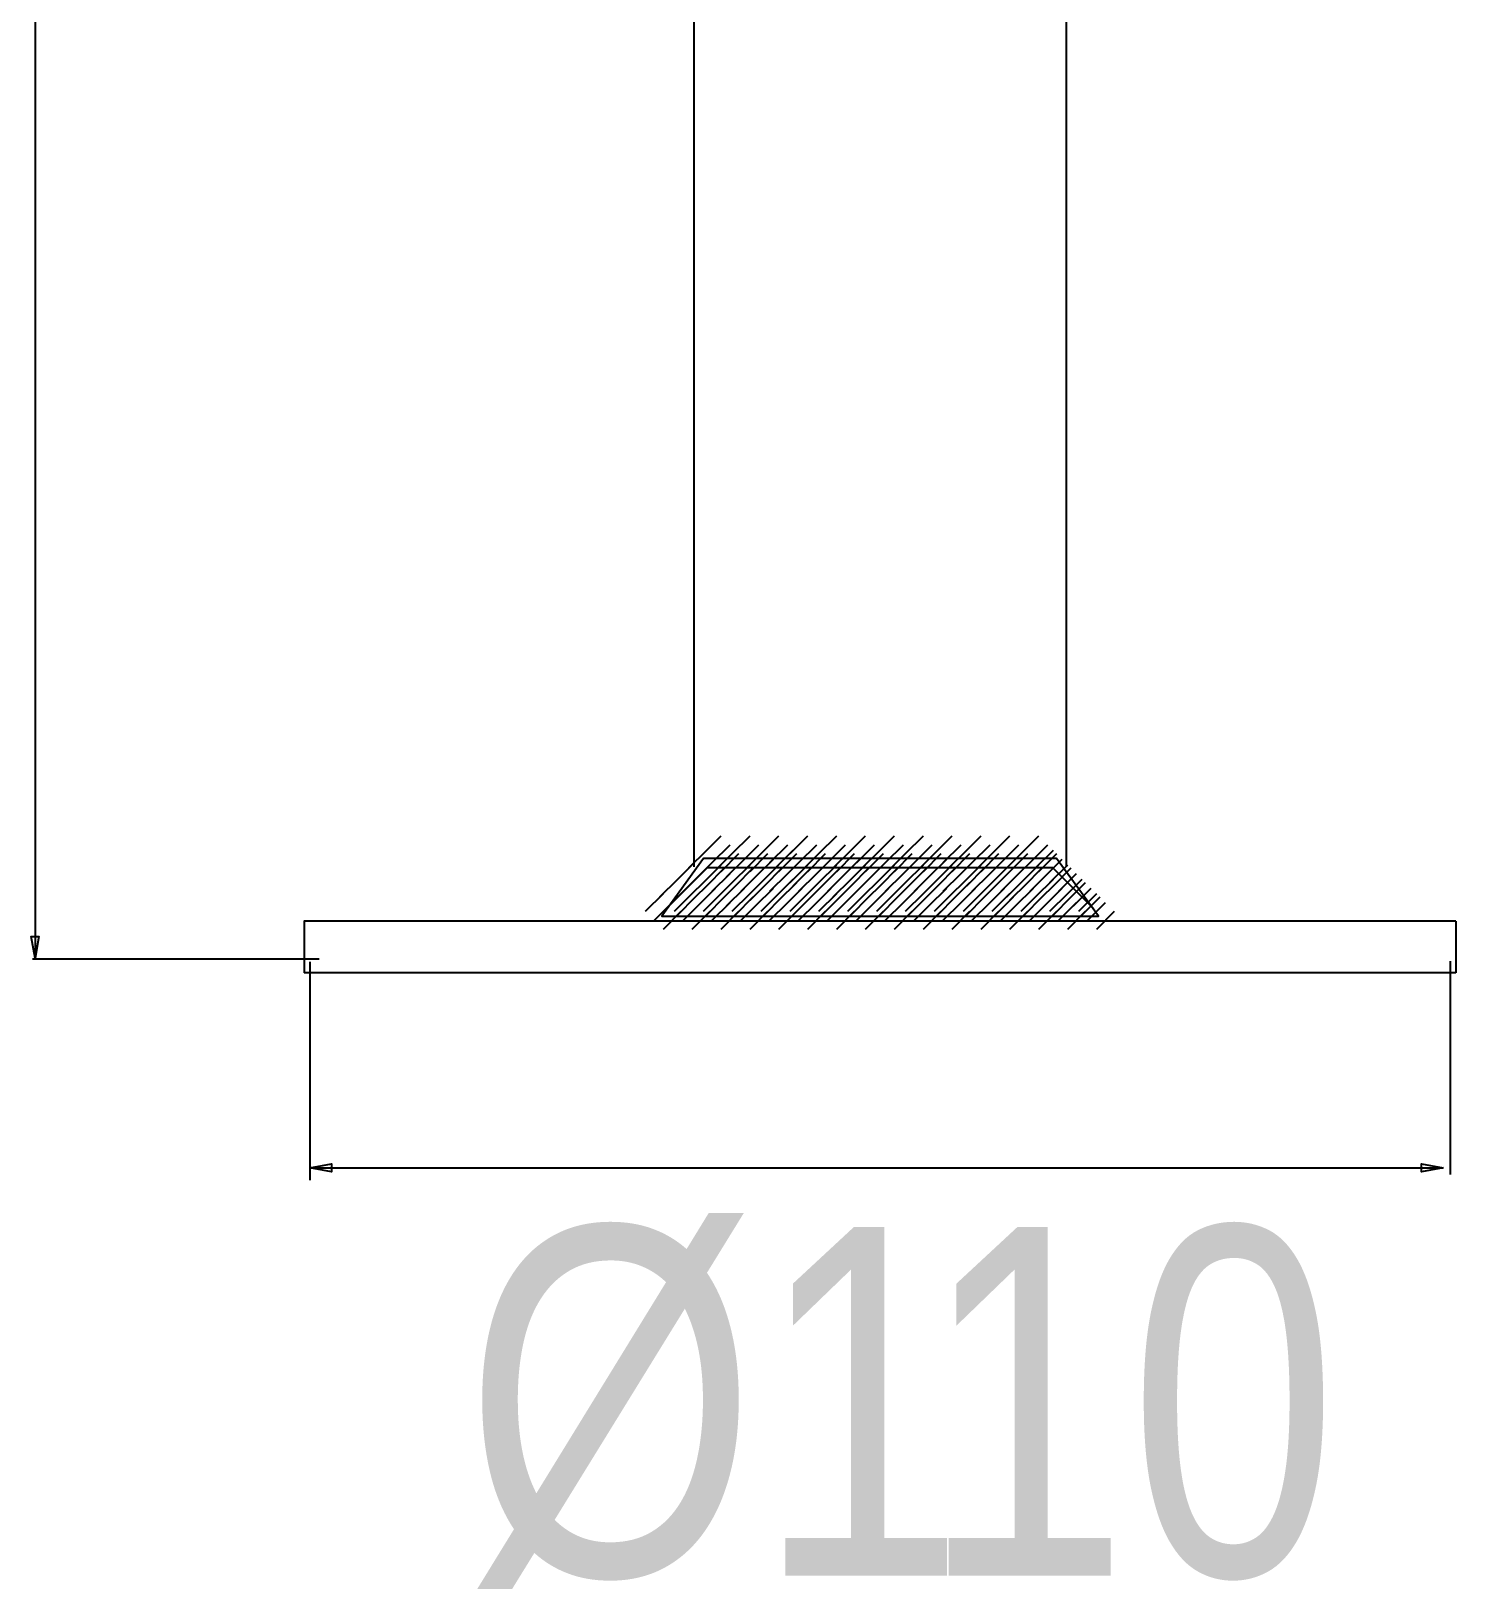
# Model space of a CAD drawing. Extents: x 0 to 152, y 6 to 260.
# Drawn here: x 49.34 to 79.71, y 5.95 to 39.16 of the extents above; entities that cross this region are included whole.
import ezdxf

# ---------------------------------------------------------------- set-up
doc = ezdxf.new("R2010")
doc.units = 0
doc.layers.add('LIVELLO_1', color=160, linetype='Continuous')
doc.styles.add('STD', font='txt')

# ---------------------------------------------------------------- blocks, each defined once
blk = doc.blocks.new('AI9-BLK169')
at = {"layer": 'LIVELLO_1', "color": 7}
for p, q in [((4.011297, -0.284393), (4.389741, 0.092845)), ((4.199055, -0.476284), (4.579393, -0.094912)), ((4.389741, -0.664042), (4.768012, -0.284393))]:
    blk.add_line(p, q, dxfattribs=at)
blk = doc.blocks.new('AI9-BLK168')
at = {"layer": 'LIVELLO_1', "color": 7}
blk.add_blockref('AI9-BLK169', (0, 0), dxfattribs=at)
blk = doc.blocks.new('AI9-BLK165')
at = {"layer": 'LIVELLO_1', "color": 7}
for p, q in [((3.622518, -0.284393), (4.002856, 0.092845)), ((3.813032, -0.476284), (4.191475, -0.094912)), ((4.002856, -0.664042), (4.381128, -0.284393))]:
    blk.add_line(p, q, dxfattribs=at)
blk = doc.blocks.new('AI9-BLK164')
at = {"layer": 'LIVELLO_1', "color": 7}
blk.add_blockref('AI9-BLK165', (0, 0), dxfattribs=at)
blk = doc.blocks.new('AI9-BLK163')
at = {"layer": 'LIVELLO_1', "color": 7}
for p, q in [((3.856526, -0.130914), (4.233936, 0.248391)), ((4.046179, -0.320394), (4.424622, 0.056844)), ((4.233936, -0.510219), (4.614275, -0.130914))]:
    blk.add_line(p, q, dxfattribs=at)
blk = doc.blocks.new('AI9-BLK162')
at = {"layer": 'LIVELLO_1', "color": 7}
blk.add_blockref('AI9-BLK163', (0, 0), dxfattribs=at)
blk = doc.blocks.new('AI9-BLK159')
at = {"layer": 'LIVELLO_1', "color": 7}
for p, q in [((3.007396, -0.284393), (3.387907, 0.092845)), ((3.197221, -0.476284), (3.575492, -0.094912)), ((3.387907, -0.664042), (3.766178, -0.284393))]:
    blk.add_line(p, q, dxfattribs=at)
blk = doc.blocks.new('AI9-BLK158')
at = {"layer": 'LIVELLO_1', "color": 7}
blk.add_blockref('AI9-BLK159', (0, 0), dxfattribs=at)
blk = doc.blocks.new('AI9-BLK157')
at = {"layer": 'LIVELLO_1', "color": 7}
for p, q in [((3.315904, -0.130914), (3.694348, 0.248391)), ((3.504696, -0.320394), (3.884001, 0.056844)), ((3.694348, -0.510219), (4.07262, -0.130914))]:
    blk.add_line(p, q, dxfattribs=at)
blk = doc.blocks.new('AI9-BLK156')
at = {"layer": 'LIVELLO_1', "color": 7}
blk.add_blockref('AI9-BLK157', (0, 0), dxfattribs=at)
blk = doc.blocks.new('AI9-BLK155')
at = {"layer": 'LIVELLO_1', "color": 7}
for p, q in [((3.622518, 0.078893), (4.002856, 0.458198)), ((3.813032, -0.108865), (4.191475, 0.268373)), ((4.002856, -0.300412), (4.381128, 0.078893))]:
    blk.add_line(p, q, dxfattribs=at)
blk = doc.blocks.new('AI9-BLK154')
at = {"layer": 'LIVELLO_1', "color": 7}
blk.add_blockref('AI9-BLK155', (0, 0), dxfattribs=at)
blk = doc.blocks.new('AI9-BLK151')
at = {"layer": 'LIVELLO_1', "color": 7}
for p, q in [((2.391585, -0.284393), (2.769857, 0.092845)), ((2.582271, -0.476284), (2.960543, -0.094912)), ((2.769857, -0.664042), (3.150195, -0.284393))]:
    blk.add_line(p, q, dxfattribs=at)
blk = doc.blocks.new('AI9-BLK150')
at = {"layer": 'LIVELLO_1', "color": 7}
blk.add_blockref('AI9-BLK151', (0, 0), dxfattribs=at)
blk = doc.blocks.new('AI9-BLK149')
at = {"layer": 'LIVELLO_1', "color": 7}
for p, q in [((2.700955, -0.130914), (3.079399, 0.248391)), ((2.888713, -0.320394), (3.269051, 0.056844)), ((3.079399, -0.510219), (3.456637, -0.130914))]:
    blk.add_line(p, q, dxfattribs=at)
blk = doc.blocks.new('AI9-BLK148')
at = {"layer": 'LIVELLO_1', "color": 7}
blk.add_blockref('AI9-BLK149', (0, 0), dxfattribs=at)
blk = doc.blocks.new('AI9-BLK147')
at = {"layer": 'LIVELLO_1', "color": 7}
for p, q in [((3.007396, 0.078893), (3.387907, 0.458198)), ((3.197221, -0.108865), (3.575492, 0.268373)), ((3.387907, -0.300412), (3.766178, 0.078893))]:
    blk.add_line(p, q, dxfattribs=at)
blk = doc.blocks.new('AI9-BLK146')
at = {"layer": 'LIVELLO_1', "color": 7}
blk.add_blockref('AI9-BLK147', (0, 0), dxfattribs=at)
blk = doc.blocks.new('AI9-BLK145')
at = {"layer": 'LIVELLO_1', "color": 7}
for p, q in [((3.315904, 0.234611), (3.694348, 0.611849)), ((3.504696, 0.043064), (3.884001, 0.424436)), ((3.694348, -0.144694), (4.07262, 0.234611))]:
    blk.add_line(p, q, dxfattribs=at)
blk = doc.blocks.new('AI9-BLK144')
at = {"layer": 'LIVELLO_1', "color": 7}
blk.add_blockref('AI9-BLK145', (0, 0), dxfattribs=at)
blk = doc.blocks.new('AI9-BLK141')
at = {"layer": 'LIVELLO_1', "color": 7}
for p, q in [((1.776463, -0.284393), (2.154907, 0.092845)), ((1.964221, -0.476284), (2.34456, -0.094912)), ((2.154907, -0.664042), (2.533351, -0.284393))]:
    blk.add_line(p, q, dxfattribs=at)
blk = doc.blocks.new('AI9-BLK140')
at = {"layer": 'LIVELLO_1', "color": 7}
blk.add_blockref('AI9-BLK141', (0, 0), dxfattribs=at)
blk = doc.blocks.new('AI9-BLK139')
at = {"layer": 'LIVELLO_1', "color": 7}
for p, q in [((2.083077, -0.130914), (2.463416, 0.248391)), ((2.273763, -0.320394), (2.651001, 0.056844)), ((2.463416, -0.510219), (2.841687, -0.130914))]:
    blk.add_line(p, q, dxfattribs=at)
blk = doc.blocks.new('AI9-BLK138')
at = {"layer": 'LIVELLO_1', "color": 7}
blk.add_blockref('AI9-BLK139', (0, 0), dxfattribs=at)
blk = doc.blocks.new('AI9-BLK137')
at = {"layer": 'LIVELLO_1', "color": 7}
for p, q in [((2.391585, 0.078893), (2.769857, 0.458198)), ((2.582271, -0.108865), (2.960543, 0.268373)), ((2.769857, -0.300412), (3.150195, 0.078893))]:
    blk.add_line(p, q, dxfattribs=at)
blk = doc.blocks.new('AI9-BLK136')
at = {"layer": 'LIVELLO_1', "color": 7}
blk.add_blockref('AI9-BLK137', (0, 0), dxfattribs=at)
blk = doc.blocks.new('AI9-BLK135')
at = {"layer": 'LIVELLO_1', "color": 7}
for p, q in [((2.700955, 0.234611), (3.079399, 0.611849)), ((2.888713, 0.043064), (3.269051, 0.424436)), ((3.079399, -0.144694), (3.456637, 0.234611))]:
    blk.add_line(p, q, dxfattribs=at)
blk = doc.blocks.new('AI9-BLK134')
at = {"layer": 'LIVELLO_1', "color": 7}
blk.add_blockref('AI9-BLK135', (0, 0), dxfattribs=at)
blk = doc.blocks.new('AI9-BLK133')
at = {"layer": 'LIVELLO_1', "color": 7}
for p, q in [((3.007396, 0.385334), (3.387907, 0.766706)), ((3.197221, 0.197576), (3.575492, 0.574814)), ((3.387907, 0.007751), (3.766178, 0.385334))]:
    blk.add_line(p, q, dxfattribs=at)
blk = doc.blocks.new('AI9-BLK132')
at = {"layer": 'LIVELLO_1', "color": 7}
blk.add_blockref('AI9-BLK133', (0, 0), dxfattribs=at)
blk = doc.blocks.new('AI9-BLK129')
at = {"layer": 'LIVELLO_1', "color": 7}
for p, q in [((1.160653, -0.284393), (1.538924, 0.092845)), ((1.349272, -0.476284), (1.72961, -0.094912)), ((1.538924, -0.664042), (1.917368, -0.284393))]:
    blk.add_line(p, q, dxfattribs=at)
blk = doc.blocks.new('AI9-BLK128')
at = {"layer": 'LIVELLO_1', "color": 7}
blk.add_blockref('AI9-BLK129', (0, 0), dxfattribs=at)
blk = doc.blocks.new('AI9-BLK127')
at = {"layer": 'LIVELLO_1', "color": 7}
for p, q in [((1.468127, -0.130914), (1.848466, 0.248391)), ((1.65778, -0.320394), (2.036051, 0.056844)), ((1.848466, -0.510219), (2.226737, -0.130914))]:
    blk.add_line(p, q, dxfattribs=at)
blk = doc.blocks.new('AI9-BLK126')
at = {"layer": 'LIVELLO_1', "color": 7}
blk.add_blockref('AI9-BLK127', (0, 0), dxfattribs=at)
blk = doc.blocks.new('AI9-BLK125')
at = {"layer": 'LIVELLO_1', "color": 7}
for p, q in [((1.776463, 0.078893), (2.154907, 0.458198)), ((1.964221, -0.108865), (2.34456, 0.268373)), ((2.154907, -0.300412), (2.533351, 0.078893))]:
    blk.add_line(p, q, dxfattribs=at)
blk = doc.blocks.new('AI9-BLK124')
at = {"layer": 'LIVELLO_1', "color": 7}
blk.add_blockref('AI9-BLK125', (0, 0), dxfattribs=at)
blk = doc.blocks.new('AI9-BLK123')
at = {"layer": 'LIVELLO_1', "color": 7}
for p, q in [((2.083077, 0.234611), (2.463416, 0.611849)), ((2.273763, 0.043064), (2.651001, 0.424436)), ((2.463416, -0.144694), (2.841687, 0.234611))]:
    blk.add_line(p, q, dxfattribs=at)
blk = doc.blocks.new('AI9-BLK122')
at = {"layer": 'LIVELLO_1', "color": 7}
blk.add_blockref('AI9-BLK123', (0, 0), dxfattribs=at)
blk = doc.blocks.new('AI9-BLK121')
at = {"layer": 'LIVELLO_1', "color": 7}
for p, q in [((2.391585, 0.385334), (2.769857, 0.766706)), ((2.582271, 0.197576), (2.960543, 0.574814)), ((2.769857, 0.007751), (3.150195, 0.385334))]:
    blk.add_line(p, q, dxfattribs=at)
blk = doc.blocks.new('AI9-BLK120')
at = {"layer": 'LIVELLO_1', "color": 7}
blk.add_blockref('AI9-BLK121', (0, 0), dxfattribs=at)
blk = doc.blocks.new('AI9-BLK117')
at = {"layer": 'LIVELLO_1', "color": 7}
for p, q in [((0.543636, -0.284393), (0.923975, 0.092845)), ((0.733289, -0.476284), (1.111732, -0.094912)), ((0.923975, -0.664042), (1.302418, -0.284393))]:
    blk.add_line(p, q, dxfattribs=at)
blk = doc.blocks.new('AI9-BLK116')
at = {"layer": 'LIVELLO_1', "color": 7}
blk.add_blockref('AI9-BLK117', (0, 0), dxfattribs=at)
blk = doc.blocks.new('AI9-BLK115')
at = {"layer": 'LIVELLO_1', "color": 7}
for p, q in [((0.852144, -0.130914), (1.230416, 0.248391)), ((1.04283, -0.320394), (1.421102, 0.056844)), ((1.230416, -0.510219), (1.610754, -0.130914))]:
    blk.add_line(p, q, dxfattribs=at)
blk = doc.blocks.new('AI9-BLK114')
at = {"layer": 'LIVELLO_1', "color": 7}
blk.add_blockref('AI9-BLK115', (0, 0), dxfattribs=at)
blk = doc.blocks.new('AI9-BLK113')
at = {"layer": 'LIVELLO_1', "color": 7}
for p, q in [((1.160653, 0.078893), (1.538924, 0.458198)), ((1.349272, -0.108865), (1.72961, 0.268373)), ((1.538924, -0.300412), (1.917368, 0.078893))]:
    blk.add_line(p, q, dxfattribs=at)
blk = doc.blocks.new('AI9-BLK112')
at = {"layer": 'LIVELLO_1', "color": 7}
blk.add_blockref('AI9-BLK113', (0, 0), dxfattribs=at)
blk = doc.blocks.new('AI9-BLK111')
at = {"layer": 'LIVELLO_1', "color": 7}
for p, q in [((1.468127, 0.234611), (1.848466, 0.611849)), ((1.65778, 0.043064), (2.036051, 0.424436)), ((1.848466, -0.144694), (2.226737, 0.234611))]:
    blk.add_line(p, q, dxfattribs=at)
blk = doc.blocks.new('AI9-BLK110')
at = {"layer": 'LIVELLO_1', "color": 7}
blk.add_blockref('AI9-BLK111', (0, 0), dxfattribs=at)
blk = doc.blocks.new('AI9-BLK109')
at = {"layer": 'LIVELLO_1', "color": 7}
for p, q in [((1.776463, 0.385334), (2.154907, 0.766706)), ((1.964221, 0.197576), (2.34456, 0.574814)), ((2.154907, 0.007751), (2.533351, 0.385334))]:
    blk.add_line(p, q, dxfattribs=at)
blk = doc.blocks.new('AI9-BLK108')
at = {"layer": 'LIVELLO_1', "color": 7}
blk.add_blockref('AI9-BLK109', (0, 0), dxfattribs=at)
blk = doc.blocks.new('AI9-BLK105')
at = {"layer": 'LIVELLO_1', "color": 7}
for p, q in [((-0.071313, -0.284393), (0.307992, 0.092845)), ((0.118339, -0.476284), (0.496783, -0.094912)), ((0.307992, -0.664042), (0.686435, -0.284393))]:
    blk.add_line(p, q, dxfattribs=at)
blk = doc.blocks.new('AI9-BLK104')
at = {"layer": 'LIVELLO_1', "color": 7}
blk.add_blockref('AI9-BLK105', (0, 0), dxfattribs=at)
blk = doc.blocks.new('AI9-BLK103')
at = {"layer": 'LIVELLO_1', "color": 7}
for p, q in [((0.237195, -0.130914), (0.615466, 0.248391)), ((0.426847, -0.320394), (0.805119, 0.056844)), ((0.615466, -0.510219), (0.995805, -0.130914))]:
    blk.add_line(p, q, dxfattribs=at)
blk = doc.blocks.new('AI9-BLK102')
at = {"layer": 'LIVELLO_1', "color": 7}
blk.add_blockref('AI9-BLK103', (0, 0), dxfattribs=at)
blk = doc.blocks.new('AI9-BLK101')
at = {"layer": 'LIVELLO_1', "color": 7}
for p, q in [((0.543636, 0.078893), (0.923975, 0.458198)), ((0.733289, -0.108865), (1.111732, 0.268373)), ((0.923975, -0.300412), (1.302418, 0.078893))]:
    blk.add_line(p, q, dxfattribs=at)
blk = doc.blocks.new('AI9-BLK100')
at = {"layer": 'LIVELLO_1', "color": 7}
blk.add_blockref('AI9-BLK101', (0, 0), dxfattribs=at)
blk = doc.blocks.new('AI9-BLK99')
at = {"layer": 'LIVELLO_1', "color": 7}
for p, q in [((0.852144, 0.234611), (1.230416, 0.611849)), ((1.04283, 0.043064), (1.421102, 0.424436)), ((1.230416, -0.144694), (1.610754, 0.234611))]:
    blk.add_line(p, q, dxfattribs=at)
blk = doc.blocks.new('AI9-BLK98')
at = {"layer": 'LIVELLO_1', "color": 7}
blk.add_blockref('AI9-BLK99', (0, 0), dxfattribs=at)
blk = doc.blocks.new('AI9-BLK97')
at = {"layer": 'LIVELLO_1', "color": 7}
for p, q in [((1.160653, 0.385334), (1.538924, 0.766706)), ((1.349272, 0.197576), (1.72961, 0.574814)), ((1.538924, 0.007751), (1.917368, 0.385334))]:
    blk.add_line(p, q, dxfattribs=at)
blk = doc.blocks.new('AI9-BLK96')
at = {"layer": 'LIVELLO_1', "color": 7}
blk.add_blockref('AI9-BLK97', (0, 0), dxfattribs=at)
blk = doc.blocks.new('AI9-BLK93')
at = {"layer": 'LIVELLO_1', "color": 7}
for p, q in [((-0.687297, -0.284393), (-0.309025, 0.092845)), ((-0.496611, -0.476284), (-0.1192, -0.094912)), ((-0.309025, -0.664042), (0.071486, -0.284393))]:
    blk.add_line(p, q, dxfattribs=at)
blk = doc.blocks.new('AI9-BLK92')
at = {"layer": 'LIVELLO_1', "color": 7}
blk.add_blockref('AI9-BLK93', (0, 0), dxfattribs=at)
blk = doc.blocks.new('AI9-BLK91')
at = {"layer": 'LIVELLO_1', "color": 7}
for p, q in [((-0.378788, -0.130914), (-0.000517, 0.248391)), ((-0.190169, -0.320394), (0.190169, 0.056844)), ((-0.000517, -0.510219), (0.377927, -0.130914))]:
    blk.add_line(p, q, dxfattribs=at)
blk = doc.blocks.new('AI9-BLK90')
at = {"layer": 'LIVELLO_1', "color": 7}
blk.add_blockref('AI9-BLK91', (0, 0), dxfattribs=at)
blk = doc.blocks.new('AI9-BLK89')
at = {"layer": 'LIVELLO_1', "color": 7}
for p, q in [((-0.071313, 0.078893), (0.307992, 0.458198)), ((0.118339, -0.108865), (0.496783, 0.268373)), ((0.307992, -0.300412), (0.686435, 0.078893))]:
    blk.add_line(p, q, dxfattribs=at)
blk = doc.blocks.new('AI9-BLK88')
at = {"layer": 'LIVELLO_1', "color": 7}
blk.add_blockref('AI9-BLK89', (0, 0), dxfattribs=at)
blk = doc.blocks.new('AI9-BLK87')
at = {"layer": 'LIVELLO_1', "color": 7}
for p, q in [((0.237195, 0.234611), (0.615466, 0.611849)), ((0.426847, 0.043064), (0.805119, 0.424436)), ((0.615466, -0.144694), (0.995805, 0.234611))]:
    blk.add_line(p, q, dxfattribs=at)
blk = doc.blocks.new('AI9-BLK86')
at = {"layer": 'LIVELLO_1', "color": 7}
blk.add_blockref('AI9-BLK87', (0, 0), dxfattribs=at)
blk = doc.blocks.new('AI9-BLK85')
at = {"layer": 'LIVELLO_1', "color": 7}
for p, q in [((0.543636, 0.385334), (0.923975, 0.766706)), ((0.733289, 0.197576), (1.111732, 0.574814)), ((0.923975, 0.007751), (1.302418, 0.385334))]:
    blk.add_line(p, q, dxfattribs=at)
blk = doc.blocks.new('AI9-BLK84')
at = {"layer": 'LIVELLO_1', "color": 7}
blk.add_blockref('AI9-BLK85', (0, 0), dxfattribs=at)
blk = doc.blocks.new('AI9-BLK81')
at = {"layer": 'LIVELLO_1', "color": 7}
for p, q in [((-1.302246, -0.284393), (-0.923975, 0.092845)), ((-1.112594, -0.476284), (-0.73415, -0.094912)), ((-0.923975, -0.664042), (-0.544497, -0.284393))]:
    blk.add_line(p, q, dxfattribs=at)
blk = doc.blocks.new('AI9-BLK80')
at = {"layer": 'LIVELLO_1', "color": 7}
blk.add_blockref('AI9-BLK81', (0, 0), dxfattribs=at)
blk = doc.blocks.new('AI9-BLK79')
at = {"layer": 'LIVELLO_1', "color": 7}
for p, q in [((-0.995805, -0.130914), (-0.615466, 0.248391)), ((-0.806152, -0.320394), (-0.427709, 0.056844)), ((-0.615466, -0.510219), (-0.237023, -0.130914))]:
    blk.add_line(p, q, dxfattribs=at)
blk = doc.blocks.new('AI9-BLK78')
at = {"layer": 'LIVELLO_1', "color": 7}
blk.add_blockref('AI9-BLK79', (0, 0), dxfattribs=at)
blk = doc.blocks.new('AI9-BLK77')
at = {"layer": 'LIVELLO_1', "color": 7}
for p, q in [((-0.687297, 0.078893), (-0.309025, 0.458198)), ((-0.496611, -0.108865), (-0.1192, 0.268373)), ((-0.309025, -0.300412), (0.071486, 0.078893))]:
    blk.add_line(p, q, dxfattribs=at)
blk = doc.blocks.new('AI9-BLK76')
at = {"layer": 'LIVELLO_1', "color": 7}
blk.add_blockref('AI9-BLK77', (0, 0), dxfattribs=at)
blk = doc.blocks.new('AI9-BLK75')
at = {"layer": 'LIVELLO_1', "color": 7}
for p, q in [((-0.378788, 0.234611), (-0.000517, 0.611849)), ((-0.190169, 0.043064), (0.190169, 0.424436)), ((-0.000517, -0.144694), (0.377927, 0.234611))]:
    blk.add_line(p, q, dxfattribs=at)
blk = doc.blocks.new('AI9-BLK74')
at = {"layer": 'LIVELLO_1', "color": 7}
blk.add_blockref('AI9-BLK75', (0, 0), dxfattribs=at)
blk = doc.blocks.new('AI9-BLK73')
at = {"layer": 'LIVELLO_1', "color": 7}
for p, q in [((-0.071313, 0.385334), (0.307992, 0.766706)), ((0.118339, 0.197576), (0.496783, 0.574814)), ((0.307992, 0.007751), (0.686435, 0.385334))]:
    blk.add_line(p, q, dxfattribs=at)
blk = doc.blocks.new('AI9-BLK72')
at = {"layer": 'LIVELLO_1', "color": 7}
blk.add_blockref('AI9-BLK73', (0, 0), dxfattribs=at)
blk = doc.blocks.new('AI9-BLK69')
at = {"layer": 'LIVELLO_1', "color": 7}
for p, q in [((-1.918229, -0.284393), (-1.539958, 0.092845)), ((-1.72961, -0.476284), (-1.349272, -0.094912)), ((-1.539958, -0.664042), (-1.161514, -0.284393))]:
    blk.add_line(p, q, dxfattribs=at)
blk = doc.blocks.new('AI9-BLK68')
at = {"layer": 'LIVELLO_1', "color": 7}
blk.add_blockref('AI9-BLK69', (0, 0), dxfattribs=at)
blk = doc.blocks.new('AI9-BLK67')
at = {"layer": 'LIVELLO_1', "color": 7}
for p, q in [((-1.611788, -0.130914), (-1.231449, 0.248391)), ((-1.421102, -0.320394), (-1.042658, 0.056844)), ((-1.231449, -0.510219), (-0.853006, -0.130914))]:
    blk.add_line(p, q, dxfattribs=at)
blk = doc.blocks.new('AI9-BLK66')
at = {"layer": 'LIVELLO_1', "color": 7}
blk.add_blockref('AI9-BLK67', (0, 0), dxfattribs=at)
blk = doc.blocks.new('AI9-BLK65')
at = {"layer": 'LIVELLO_1', "color": 7}
for p, q in [((-1.302246, 0.078893), (-0.923975, 0.458198)), ((-1.112594, -0.108865), (-0.73415, 0.268373)), ((-0.923975, -0.300412), (-0.544497, 0.078893))]:
    blk.add_line(p, q, dxfattribs=at)
blk = doc.blocks.new('AI9-BLK64')
at = {"layer": 'LIVELLO_1', "color": 7}
blk.add_blockref('AI9-BLK65', (0, 0), dxfattribs=at)
blk = doc.blocks.new('AI9-BLK63')
at = {"layer": 'LIVELLO_1', "color": 7}
for p, q in [((-0.995805, 0.234611), (-0.615466, 0.611849)), ((-0.806152, 0.043064), (-0.427709, 0.424436)), ((-0.615466, -0.144694), (-0.237023, 0.234611))]:
    blk.add_line(p, q, dxfattribs=at)
blk = doc.blocks.new('AI9-BLK62')
at = {"layer": 'LIVELLO_1', "color": 7}
blk.add_blockref('AI9-BLK63', (0, 0), dxfattribs=at)
blk = doc.blocks.new('AI9-BLK61')
at = {"layer": 'LIVELLO_1', "color": 7}
for p, q in [((-0.687297, 0.385334), (-0.309025, 0.766706)), ((-0.496611, 0.197576), (-0.1192, 0.574814)), ((-0.309025, 0.007751), (0.071486, 0.385334))]:
    blk.add_line(p, q, dxfattribs=at)
blk = doc.blocks.new('AI9-BLK60')
at = {"layer": 'LIVELLO_1', "color": 7}
blk.add_blockref('AI9-BLK61', (0, 0), dxfattribs=at)
blk = doc.blocks.new('AI9-BLK57')
at = {"layer": 'LIVELLO_1', "color": 7}
for p, q in [((-2.533179, -0.284393), (-2.154907, 0.092845)), ((-2.345593, -0.476284), (-1.965082, -0.094912)), ((-2.154907, -0.664042), (-1.776463, -0.284393))]:
    blk.add_line(p, q, dxfattribs=at)
blk = doc.blocks.new('AI9-BLK56')
at = {"layer": 'LIVELLO_1', "color": 7}
blk.add_blockref('AI9-BLK57', (0, 0), dxfattribs=at)
blk = doc.blocks.new('AI9-BLK55')
at = {"layer": 'LIVELLO_1', "color": 7}
for p, q in [((-2.226737, -0.130914), (-1.848294, 0.248391)), ((-2.037085, -0.320394), (-1.658641, 0.056844)), ((-1.848294, -0.510219), (-1.467955, -0.130914))]:
    blk.add_line(p, q, dxfattribs=at)
blk = doc.blocks.new('AI9-BLK54')
at = {"layer": 'LIVELLO_1', "color": 7}
blk.add_blockref('AI9-BLK55', (0, 0), dxfattribs=at)
blk = doc.blocks.new('AI9-BLK53')
at = {"layer": 'LIVELLO_1', "color": 7}
for p, q in [((-1.918229, 0.078893), (-1.539958, 0.458198)), ((-1.72961, -0.108865), (-1.349272, 0.268373)), ((-1.539958, -0.300412), (-1.161514, 0.078893))]:
    blk.add_line(p, q, dxfattribs=at)
blk = doc.blocks.new('AI9-BLK52')
at = {"layer": 'LIVELLO_1', "color": 7}
blk.add_blockref('AI9-BLK53', (0, 0), dxfattribs=at)
blk = doc.blocks.new('AI9-BLK51')
at = {"layer": 'LIVELLO_1', "color": 7}
for p, q in [((-1.611788, 0.234611), (-1.231449, 0.611849)), ((-1.421102, 0.043064), (-1.042658, 0.424436)), ((-1.231449, -0.144694), (-0.853006, 0.234611))]:
    blk.add_line(p, q, dxfattribs=at)
blk = doc.blocks.new('AI9-BLK50')
at = {"layer": 'LIVELLO_1', "color": 7}
blk.add_blockref('AI9-BLK51', (0, 0), dxfattribs=at)
blk = doc.blocks.new('AI9-BLK49')
at = {"layer": 'LIVELLO_1', "color": 7}
for p, q in [((-1.302246, 0.385334), (-0.923975, 0.766706)), ((-1.112594, 0.197576), (-0.73415, 0.574814)), ((-0.923975, 0.007751), (-0.544497, 0.385334))]:
    blk.add_line(p, q, dxfattribs=at)
blk = doc.blocks.new('AI9-BLK48')
at = {"layer": 'LIVELLO_1', "color": 7}
blk.add_blockref('AI9-BLK49', (0, 0), dxfattribs=at)
blk = doc.blocks.new('AI9-BLK45')
at = {"layer": 'LIVELLO_1', "color": 7}
for p, q in [((-3.151229, -0.284393), (-2.77089, 0.092845)), ((-2.960543, -0.476284), (-2.582099, -0.094912)), ((-2.77089, -0.664042), (-2.392447, -0.284393))]:
    blk.add_line(p, q, dxfattribs=at)
blk = doc.blocks.new('AI9-BLK44')
at = {"layer": 'LIVELLO_1', "color": 7}
blk.add_blockref('AI9-BLK45', (0, 0), dxfattribs=at)
blk = doc.blocks.new('AI9-BLK43')
at = {"layer": 'LIVELLO_1', "color": 7}
for p, q in [((-2.841687, -0.130914), (-2.464277, 0.248391)), ((-2.652035, -0.320394), (-2.273591, 0.056844)), ((-2.464277, -0.510219), (-2.083938, -0.130914))]:
    blk.add_line(p, q, dxfattribs=at)
blk = doc.blocks.new('AI9-BLK42')
at = {"layer": 'LIVELLO_1', "color": 7}
blk.add_blockref('AI9-BLK43', (0, 0), dxfattribs=at)
blk = doc.blocks.new('AI9-BLK41')
at = {"layer": 'LIVELLO_1', "color": 7}
for p, q in [((-2.533179, 0.078893), (-2.154907, 0.458198)), ((-2.345593, -0.108865), (-1.965082, 0.268373)), ((-2.154907, -0.300412), (-1.776463, 0.078893))]:
    blk.add_line(p, q, dxfattribs=at)
blk = doc.blocks.new('AI9-BLK40')
at = {"layer": 'LIVELLO_1', "color": 7}
blk.add_blockref('AI9-BLK41', (0, 0), dxfattribs=at)
blk = doc.blocks.new('AI9-BLK39')
at = {"layer": 'LIVELLO_1', "color": 7}
for p, q in [((-2.226737, 0.234611), (-1.848294, 0.611849)), ((-2.037085, 0.043064), (-1.658641, 0.424436)), ((-1.848294, -0.144694), (-1.467955, 0.234611))]:
    blk.add_line(p, q, dxfattribs=at)
blk = doc.blocks.new('AI9-BLK38')
at = {"layer": 'LIVELLO_1', "color": 7}
blk.add_blockref('AI9-BLK39', (0, 0), dxfattribs=at)
blk = doc.blocks.new('AI9-BLK37')
at = {"layer": 'LIVELLO_1', "color": 7}
for p, q in [((-1.918229, 0.385334), (-1.539958, 0.766706)), ((-1.72961, 0.197576), (-1.349272, 0.574814)), ((-1.539958, 0.007751), (-1.161514, 0.385334))]:
    blk.add_line(p, q, dxfattribs=at)
blk = doc.blocks.new('AI9-BLK36')
at = {"layer": 'LIVELLO_1', "color": 7}
blk.add_blockref('AI9-BLK37', (0, 0), dxfattribs=at)
blk = doc.blocks.new('AI9-BLK33')
at = {"layer": 'LIVELLO_1', "color": 7}
for p, q in [((-3.766178, -0.284393), (-3.387735, 0.092845)), ((-3.576526, -0.476284), (-3.198082, -0.094912)), ((-3.387735, -0.664042), (-3.007396, -0.284393))]:
    blk.add_line(p, q, dxfattribs=at)
blk = doc.blocks.new('AI9-BLK32')
at = {"layer": 'LIVELLO_1', "color": 7}
blk.add_blockref('AI9-BLK33', (0, 0), dxfattribs=at)
blk = doc.blocks.new('AI9-BLK31')
at = {"layer": 'LIVELLO_1', "color": 7}
for p, q in [((-3.45767, -0.130914), (-3.079226, 0.248391)), ((-3.269912, -0.320394), (-2.889574, 0.056844)), ((-3.079226, -0.510219), (-2.700955, -0.130914))]:
    blk.add_line(p, q, dxfattribs=at)
blk = doc.blocks.new('AI9-BLK30')
at = {"layer": 'LIVELLO_1', "color": 7}
blk.add_blockref('AI9-BLK31', (0, 0), dxfattribs=at)
blk = doc.blocks.new('AI9-BLK29')
at = {"layer": 'LIVELLO_1', "color": 7}
for p, q in [((-3.151229, 0.078893), (-2.77089, 0.458198)), ((-2.960543, -0.108865), (-2.582099, 0.268373)), ((-2.77089, -0.300412), (-2.392447, 0.078893))]:
    blk.add_line(p, q, dxfattribs=at)
blk = doc.blocks.new('AI9-BLK28')
at = {"layer": 'LIVELLO_1', "color": 7}
blk.add_blockref('AI9-BLK29', (0, 0), dxfattribs=at)
blk = doc.blocks.new('AI9-BLK27')
at = {"layer": 'LIVELLO_1', "color": 7}
for p, q in [((-2.841687, 0.234611), (-2.464277, 0.611849)), ((-2.652035, 0.043064), (-2.273591, 0.424436)), ((-2.464277, -0.144694), (-2.083938, 0.234611))]:
    blk.add_line(p, q, dxfattribs=at)
blk = doc.blocks.new('AI9-BLK26')
at = {"layer": 'LIVELLO_1', "color": 7}
blk.add_blockref('AI9-BLK27', (0, 0), dxfattribs=at)
blk = doc.blocks.new('AI9-BLK25')
at = {"layer": 'LIVELLO_1', "color": 7}
for p, q in [((-2.533179, 0.385334), (-2.154907, 0.766706)), ((-2.345593, 0.197576), (-1.96715, 0.574814)), ((-2.154907, 0.007751), (-1.776463, 0.385334))]:
    blk.add_line(p, q, dxfattribs=at)
blk = doc.blocks.new('AI9-BLK24')
at = {"layer": 'LIVELLO_1', "color": 7}
blk.add_blockref('AI9-BLK25', (0, 0), dxfattribs=at)
blk = doc.blocks.new('AI9-BLK21')
at = {"layer": 'LIVELLO_1', "color": 7}
for p, q in [((-4.382161, -0.284393), (-4.003718, 0.092845)), ((-4.191475, -0.476284), (-3.813032, -0.094912)), ((-4.003718, -0.664042), (-3.623379, -0.284393))]:
    blk.add_line(p, q, dxfattribs=at)
blk = doc.blocks.new('AI9-BLK20')
at = {"layer": 'LIVELLO_1', "color": 7}
blk.add_blockref('AI9-BLK21', (0, 0), dxfattribs=at)
blk = doc.blocks.new('AI9-BLK19')
at = {"layer": 'LIVELLO_1', "color": 7}
for p, q in [((-4.07262, -0.130914), (-3.695209, 0.248391)), ((-3.884862, -0.320394), (-3.504523, 0.056844)), ((-3.695209, -0.510219), (-3.316938, -0.130914))]:
    blk.add_line(p, q, dxfattribs=at)
blk = doc.blocks.new('AI9-BLK18')
at = {"layer": 'LIVELLO_1', "color": 7}
blk.add_blockref('AI9-BLK19', (0, 0), dxfattribs=at)
blk = doc.blocks.new('AI9-BLK17')
at = {"layer": 'LIVELLO_1', "color": 7}
for p, q in [((-3.766178, 0.078893), (-3.387735, 0.458198)), ((-3.576526, -0.108865), (-3.198082, 0.268373)), ((-3.387735, -0.300412), (-3.007396, 0.078893))]:
    blk.add_line(p, q, dxfattribs=at)
blk = doc.blocks.new('AI9-BLK16')
at = {"layer": 'LIVELLO_1', "color": 7}
blk.add_blockref('AI9-BLK17', (0, 0), dxfattribs=at)
blk = doc.blocks.new('AI9-BLK15')
at = {"layer": 'LIVELLO_1', "color": 7}
for p, q in [((-3.45767, 0.234611), (-3.079226, 0.611849)), ((-3.269912, 0.043064), (-2.889574, 0.424436)), ((-3.079226, -0.144694), (-2.700955, 0.234611))]:
    blk.add_line(p, q, dxfattribs=at)
blk = doc.blocks.new('AI9-BLK14')
at = {"layer": 'LIVELLO_1', "color": 7}
blk.add_blockref('AI9-BLK15', (0, 0), dxfattribs=at)
blk = doc.blocks.new('AI9-BLK13')
at = {"layer": 'LIVELLO_1', "color": 7}
for p, q in [((-3.151229, 0.385334), (-2.77089, 0.766706)), ((-2.960543, 0.197576), (-2.582099, 0.574814)), ((-2.77089, 0.007751), (-2.392447, 0.385334))]:
    blk.add_line(p, q, dxfattribs=at)
blk = doc.blocks.new('AI9-BLK12')
at = {"layer": 'LIVELLO_1', "color": 7}
blk.add_blockref('AI9-BLK13', (0, 0), dxfattribs=at)
blk = doc.blocks.new('AI9-BLK11')
at = {"layer": 'LIVELLO_1', "color": 7}
for p, q in [((-4.768012, -0.284393), (-4.389568, 0.092845)), ((-4.580254, -0.476284), (-4.199916, -0.094912)), ((-4.389568, -0.664042), (-4.011297, -0.284393))]:
    blk.add_line(p, q, dxfattribs=at)
blk = doc.blocks.new('AI9-BLK10')
at = {"layer": 'LIVELLO_1', "color": 7}
blk.add_blockref('AI9-BLK11', (0, 0), dxfattribs=at)
blk = doc.blocks.new('AI9-BLK9')
at = {"layer": 'LIVELLO_1', "color": 7}
for p, q in [((-4.614705, -0.130914), (-4.234367, 0.248391)), ((-4.424192, -0.320394), (-4.046781, 0.056844)), ((-4.234367, -0.510219), (-3.856095, -0.130914))]:
    blk.add_line(p, q, dxfattribs=at)
blk = doc.blocks.new('AI9-BLK8')
at = {"layer": 'LIVELLO_1', "color": 7}
blk.add_blockref('AI9-BLK9', (0, 0), dxfattribs=at)
blk = doc.blocks.new('AI9-BLK7')
at = {"layer": 'LIVELLO_1', "color": 7}
for p, q in [((-4.382161, 0.078893), (-4.003718, 0.458198)), ((-4.191475, -0.108865), (-3.813032, 0.268373)), ((-4.003718, -0.300412), (-3.623379, 0.078893))]:
    blk.add_line(p, q, dxfattribs=at)
blk = doc.blocks.new('AI9-BLK6')
at = {"layer": 'LIVELLO_1', "color": 7}
blk.add_blockref('AI9-BLK7', (0, 0), dxfattribs=at)
blk = doc.blocks.new('AI9-BLK5')
at = {"layer": 'LIVELLO_1', "color": 7}
for p, q in [((-4.07262, 0.234611), (-3.695209, 0.611849)), ((-3.884862, 0.043064), (-3.504523, 0.424436)), ((-3.695209, -0.144694), (-3.316938, 0.234611))]:
    blk.add_line(p, q, dxfattribs=at)
blk = doc.blocks.new('AI9-BLK4')
at = {"layer": 'LIVELLO_1', "color": 7}
blk.add_blockref('AI9-BLK5', (0, 0), dxfattribs=at)
blk = doc.blocks.new('AI9-BLK3')
at = {"layer": 'LIVELLO_1', "color": 7}
for p, q in [((-3.766178, 0.385334), (-3.387735, 0.766706)), ((-3.576526, 0.197576), (-3.198082, 0.574814)), ((-3.387735, 0.007751), (-3.007396, 0.385334))]:
    blk.add_line(p, q, dxfattribs=at)
blk = doc.blocks.new('AI9-BLK2')
at = {"layer": 'LIVELLO_1', "color": 7}
blk.add_blockref('AI9-BLK3', (0, 0), dxfattribs=at)
blk = doc.blocks.new('AI9-BLK1')
at = {"layer": 'LIVELLO_1', "color": 7}
for p, q in [((-26.529, -59.576), (-26.529, -112.429)), ((-12.487, -63.24), (-12.487, -110.484)), ((-4.55, -63.24), (-4.55, -110.484)), ((-13.078, -111.376), (-12.205, -110.504)), ((3.757, -111.644), (3.757, -112.744)), ((-20.475, -112.453), (-26.582, -112.453)), ((-20.673, -112.509), (-20.673, -117.165)), ((3.637, -112.495), (3.637, -117.041)), ((-20.673, -116.903), (3.487, -116.903))]:
    blk.add_line(p, q, dxfattribs=at)
blk.add_lwpolyline([(-8.519, -111.536), (-3.863, -111.536), (-4.756, -110.304), (-12.281, -110.304), (-13.172, -111.536)], close=True, dxfattribs=at)
for points in [[(-3.958, -111.376), (-4.832, -110.504), (-12.205, -110.504)], [(3.757, -111.644), (-8.519, -111.644), (-20.792, -111.644), (-20.792, -112.744)], [(-26.529, -112.429), (-26.613, -111.971), (-26.448, -111.971), (-26.529, -112.429)], [(3.757, -112.744), (-8.519, -112.744), (-20.792, -112.744)], [(-20.673, -116.903), (-20.211, -116.819), (-20.211, -116.989), (-20.673, -116.903)], [(3.487, -116.903), (3.027, -116.989), (3.027, -116.819), (3.487, -116.903)]]:
    blk.add_lwpolyline(points, dxfattribs=at)
for name, p in [('AI9-BLK2', (-8.518, -110.588)), ('AI9-BLK12', (-8.518, -110.588)), ('AI9-BLK24', (-8.518, -110.588)), ('AI9-BLK36', (-8.518, -110.588)), ('AI9-BLK48', (-8.518, -110.588)), ('AI9-BLK60', (-8.518, -110.588)), ('AI9-BLK72', (-8.518, -110.588)), ('AI9-BLK84', (-8.518, -110.588)), ('AI9-BLK96', (-8.518, -110.588)), ('AI9-BLK108', (-8.518, -110.588)), ('AI9-BLK120', (-8.518, -110.588)), ('AI9-BLK132', (-8.518, -110.588)), ('AI9-BLK4', (-8.518, -110.743)), ('AI9-BLK14', (-8.518, -110.743)), ('AI9-BLK26', (-8.518, -110.743)), ('AI9-BLK38', (-8.518, -110.743)), ('AI9-BLK50', (-8.518, -110.743)), ('AI9-BLK62', (-8.518, -110.743)), ('AI9-BLK74', (-8.518, -110.743)), ('AI9-BLK86', (-8.518, -110.743)), ('AI9-BLK98', (-8.518, -110.743)), ('AI9-BLK110', (-8.518, -110.743)), ('AI9-BLK122', (-8.518, -110.743)), ('AI9-BLK134', (-8.518, -110.743)), ('AI9-BLK144', (-8.518, -110.743)), ('AI9-BLK6', (-8.518, -110.896)), ('AI9-BLK16', (-8.518, -110.896)), ('AI9-BLK28', (-8.518, -110.896)), ('AI9-BLK40', (-8.518, -110.896)), ('AI9-BLK52', (-8.518, -110.896)), ('AI9-BLK64', (-8.518, -110.896)), ('AI9-BLK76', (-8.518, -110.896)), ('AI9-BLK88', (-8.518, -110.896)), ('AI9-BLK100', (-8.518, -110.896)), ('AI9-BLK112', (-8.518, -110.896)), ('AI9-BLK124', (-8.518, -110.896)), ('AI9-BLK136', (-8.518, -110.896)), ('AI9-BLK146', (-8.518, -110.896)), ('AI9-BLK154', (-8.518, -110.896)), ('AI9-BLK8', (-8.594, -110.994)), ('AI9-BLK18', (-8.518, -110.994)), ('AI9-BLK30', (-8.518, -110.994)), ('AI9-BLK42', (-8.518, -110.994)), ('AI9-BLK54', (-8.518, -110.994)), ('AI9-BLK66', (-8.518, -110.994)), ('AI9-BLK78', (-8.518, -110.994)), ('AI9-BLK90', (-8.518, -110.994)), ('AI9-BLK102', (-8.518, -110.994)), ('AI9-BLK114', (-8.518, -110.994)), ('AI9-BLK126', (-8.518, -110.994)), ('AI9-BLK138', (-8.518, -110.994)), ('AI9-BLK148', (-8.518, -110.994)), ('AI9-BLK156', (-8.518, -110.994)), ('AI9-BLK162', (-8.443, -110.994)), ('AI9-BLK10', (-8.747, -111.148)), ('AI9-BLK20', (-8.518, -111.148)), ('AI9-BLK32', (-8.518, -111.148)), ('AI9-BLK44', (-8.518, -111.148)), ('AI9-BLK56', (-8.518, -111.148)), ('AI9-BLK68', (-8.518, -111.148)), ('AI9-BLK80', (-8.518, -111.148)), ('AI9-BLK92', (-8.518, -111.148)), ('AI9-BLK104', (-8.518, -111.148)), ('AI9-BLK116', (-8.518, -111.148)), ('AI9-BLK128', (-8.518, -111.148)), ('AI9-BLK140', (-8.518, -111.148)), ('AI9-BLK150', (-8.518, -111.148)), ('AI9-BLK158', (-8.518, -111.148)), ('AI9-BLK164', (-8.518, -111.148)), ('AI9-BLK168', (-8.289, -111.148))]:
    blk.add_blockref(name, p, dxfattribs=at)
at = {"layer": 'LIVELLO_1', "color": 7, "char_height": 7.43527, "attachment_point": 1, "style": 'STD'}
for s, insert in [('\\fArial Narrow|b0|i0;\\H7.4353;\\W0.94;\\C7;Ø1', (-17.379, -118.163)), ('\\fArial Narrow|b0|i0;\\H7.4353;\\W0.94;\\C7;10', (-7.663, -118.163))]:
    blk.add_mtext(s, dxfattribs=dict(at, insert=insert))

msp = doc.modelspace()

# ---------------------------------------------------------------- block references
at = {"layer": 'LIVELLO_1', "color": 7}
msp.add_blockref('AI9-BLK1', (75.956432, 131.825545), dxfattribs=at)

doc.saveas('drawing.dxf')
